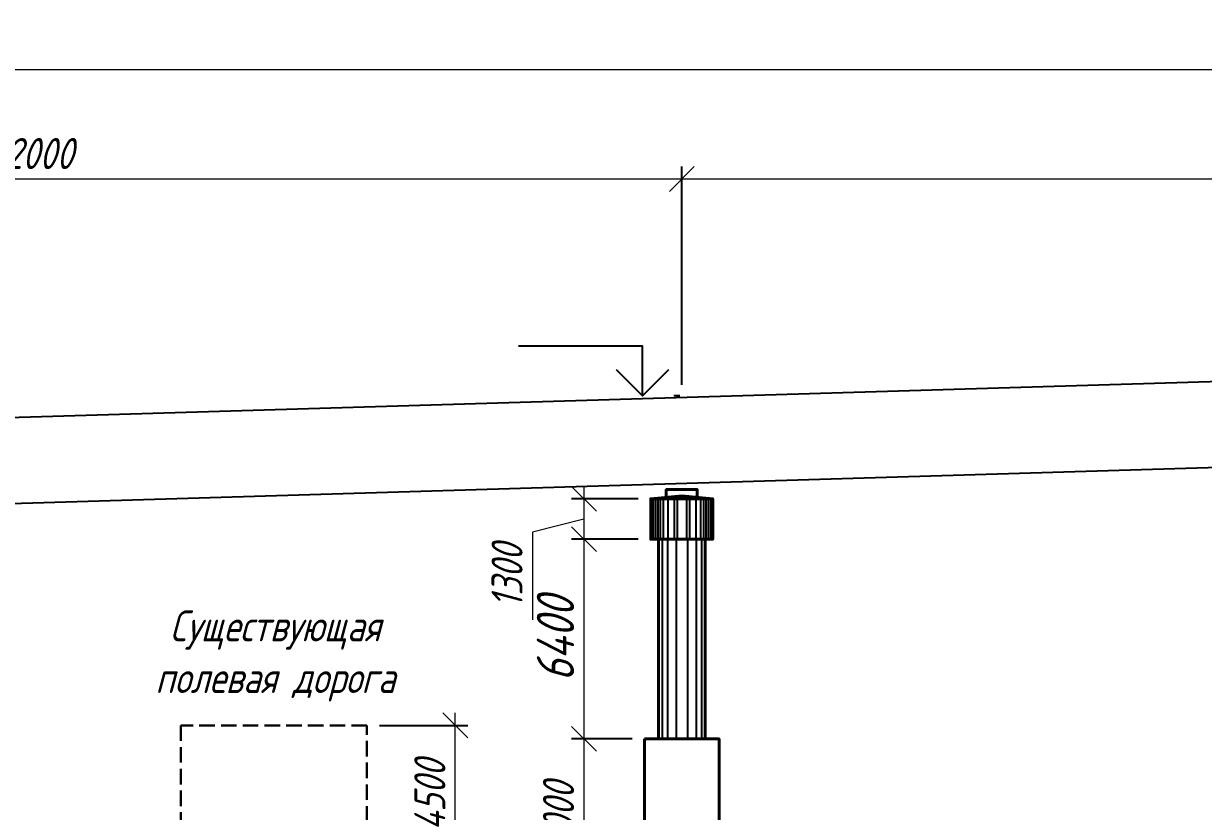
# Model space of a CAD drawing. Header units: millimetres. Extents: x 1864 to 10174863, y -4887456 to 5366151.
# Drawn here: x 9822958 to 9860962, y 6080 to 31461 of the extents above; entities that cross this region are included whole.
import ezdxf
from ezdxf.enums import TextEntityAlignment as Align

# ---------------------------------------------------------------- set-up
doc = ezdxf.new("R2018")
doc.units = ezdxf.units.MM
doc.linetypes.add('DASHED', pattern=[7, 5, -2, 0])
for name, color, linetype, lineweight in [('1-Примечания', 4, 'Continuous', 25), ('1-Размеры', 1, 'Continuous', 25), ('1-Текст_3', 250, 'Continuous', 25), ('S-OPOR', 2, 'Continuous', 40), ('ИС_Разм', 3, 'Continuous', 18), ('ИС_Размер', 3, 'Continuous', 18), ('Тонкая', 3, 'Continuous', 15)]:
    doc.layers.add(name, color=color, linetype=linetype, lineweight=lineweight)
doc.layers.add('S-PATT', color=252, linetype='Continuous')
doc.layers.add('Красный профиль', color=1, linetype='Continuous')
doc.styles.add('0', font='isocpeur.ttf', dxfattribs={"width": 0.8, "oblique": 15})
doc.styles.add('ISOCPEUR', font='isocpeur.ttf', dxfattribs={"width": 0.8, "oblique": 15, "height": 2.5})
doc.styles.get("Standard").update_dxf_attribs({"font": 'arial.ttf'})
doc.dimstyles.new('М400нов', dxfattribs={"dimscale": 400, "dimtxt": 2.5, "dimasz": 2, "dimexe": 1, "dimexo": 1, "dimgap": 0.8, "dimtad": 1, "dimdec": 0, "dimzin": 0, "dimdsep": 46, "dimtxsty": '0', "dimblk": 'OBLIQUE', "dimcen": 0.09, "dimdle": 1, "dimclrd": 256, "dimclre": 256, "dimclrt": 256, "dimadec": 4, "dimazin": 0, "dimtfac": 1, "dimtdec": 0, "dimtmove": 1, "dimatfit": 2, "dimfxl": 1, "dimtolj": 1, "dimtzin": 0, "dimlwd": -1, "dimarcsym": 0})

# ---------------------------------------------------------------- blocks, each defined once
blk = doc.blocks.new('*U441')
at = {"layer": '1-Примечания', "linetype": 'Continuous'}
blk.add_line((0, 0), (0.5, 0), dxfattribs=at)
for points in [[(3, 0), (3, 4), (13, 4)], [(5.121, 2.121), (3, 0), (0.879, 2.121)]]:
    blk.add_lwpolyline(points, dxfattribs=at)
at = {"layer": '1-Текст_3', "lineweight": 30, "oblique": 15, "width": 0.8, "flags": 104}
blk.add_attdef('ВЫСОТА', text='', height=3, dxfattribs=at).set_placement((8.127, 6.167), align=Align.MIDDLE_CENTER)
blk.add_attdef('ПРИМЕЧАНИЕ', text='', height=3, dxfattribs=at).set_placement((8, 3.25), align=Align.TOP_CENTER)
blk = doc.blocks.new('_OBLIQUE')
at = {"color": 0, "linetype": 'ByBlock', "lineweight": -2}
blk.add_line((0.5, 0.5), (-0.5, -0.5), dxfattribs=at)
blk = doc.blocks.new('*D843')
at = {"layer": 'Defpoints', "color": 0, "linetype": 'Continuous', "transparency": 16777216}
for p in [(9844160, 26455), (9844160, 19421), (9802160, 18161)]:
    blk.add_point(p, dxfattribs=at)
at = {"layer": 'ИС_Размер', "lineweight": -2, "transparency": 16777216}
for p, q in [((9802160, 18561), (9802160, 26855)), ((9844160, 19821), (9844160, 26855))]:
    blk.add_line(p, q, dxfattribs=at)
at = {"layer": 'ИС_Размер', "transparency": 16777216}
blk.add_line((9801760, 26455), (9844560, 26455), dxfattribs=at)
at = {"layer": 'ИС_Размер', "linetype": 'Continuous', "transparency": 16777216, "xscale": 800, "yscale": 800, "zscale": 800, "rotation": 180}
blk.add_blockref('_OBLIQUE', (9802160, 26455), dxfattribs=at)
at = {"layer": 'ИС_Размер', "linetype": 'Continuous', "transparency": 16777216, "xscale": 800, "yscale": 800, "zscale": 800}
blk.add_blockref('_OBLIQUE', (9844160, 26455), dxfattribs=at)
at = {"layer": 'ИС_Размер', "linetype": 'Continuous', "transparency": 16777216, "insert": (9823160, 27275), "char_height": 1000, "attachment_point": 5, "style": '0'}
blk.add_mtext('\\A1;42000', dxfattribs=at)
blk = doc.blocks.new('*D842')
at = {"layer": 'Defpoints', "color": 0, "linetype": 'Continuous', "transparency": 16777216}
for p in [(9907160, 26455), (9907160, 21311), (9844160, 19421)]:
    blk.add_point(p, dxfattribs=at)
at = {"layer": 'ИС_Размер', "lineweight": -2, "transparency": 16777216}
for p, q in [((9844160, 19821), (9844160, 26855)), ((9907160, 21711), (9907160, 26855))]:
    blk.add_line(p, q, dxfattribs=at)
at = {"layer": 'ИС_Размер', "transparency": 16777216}
blk.add_line((9843760, 26455), (9907560, 26455), dxfattribs=at)
at = {"layer": 'ИС_Размер', "linetype": 'Continuous', "transparency": 16777216, "xscale": 800, "yscale": 800, "zscale": 800, "rotation": 180}
blk.add_blockref('_OBLIQUE', (9844160, 26455), dxfattribs=at)
at = {"layer": 'ИС_Размер', "linetype": 'Continuous', "transparency": 16777216, "xscale": 800, "yscale": 800, "zscale": 800}
blk.add_blockref('_OBLIQUE', (9907160, 26455), dxfattribs=at)
at = {"layer": 'ИС_Размер', "linetype": 'Continuous', "transparency": 16777216, "insert": (9875660, 27275), "char_height": 1000, "attachment_point": 5, "style": '0'}
blk.add_mtext('\\A1;63000', dxfattribs=at)
blk = doc.blocks.new('*D886')
at = {"layer": 'Defpoints', "color": 0, "linetype": 'Continuous', "transparency": 16777216}
for p in [(9955109, 29985), (9955109, 22370), (9796214, 18062)]:
    blk.add_point(p, dxfattribs=at)
at = {"layer": 'ИС_Размер', "lineweight": -2, "transparency": 16777216}
for p, q in [((9796214, 18462), (9796214, 30385)), ((9955109, 22770), (9955109, 30385))]:
    blk.add_line(p, q, dxfattribs=at)
at = {"layer": 'ИС_Размер', "transparency": 16777216}
blk.add_line((9795814, 29985), (9955509, 29985), dxfattribs=at)
at = {"layer": 'ИС_Размер', "linetype": 'Continuous', "transparency": 16777216, "xscale": 800, "yscale": 800, "zscale": 800, "rotation": 180}
blk.add_blockref('_OBLIQUE', (9796214, 29985), dxfattribs=at)
at = {"layer": 'ИС_Размер', "linetype": 'Continuous', "transparency": 16777216, "xscale": 800, "yscale": 800, "zscale": 800}
blk.add_blockref('_OBLIQUE', (9955109, 29985), dxfattribs=at)
at = {"layer": 'ИС_Размер', "linetype": 'Continuous', "transparency": 16777216, "insert": (9875662, 30805), "char_height": 1000, "attachment_point": 5, "style": '0'}
blk.add_mtext('\\A1;158890', dxfattribs=at)
blk = doc.blocks.new('*D892')
at = {"layer": 'Defpoints', "color": 0, "linetype": 'Continuous', "transparency": 16777216}
for p in [(9834018, 8851), (9836864, 8851), (9834018, 4351)]:
    blk.add_point(p, dxfattribs=at)
at = {"layer": 'ИС_Размер', "transparency": 16777216}
blk.add_line((9836864, 3951), (9836864, 9251), dxfattribs=at)
at = {"layer": 'ИС_Размер', "lineweight": -2, "transparency": 16777216}
for p, q in [((9834418, 8851), (9837264, 8851)), ((9834418, 4351), (9837264, 4351))]:
    blk.add_line(p, q, dxfattribs=at)
at = {"layer": 'ИС_Размер', "linetype": 'Continuous', "transparency": 16777216, "xscale": 800, "yscale": 800, "zscale": 800}
for p, rotation in [((9836864, 8851), 90), ((9836864, 4351), 270)]:
    blk.add_blockref('_OBLIQUE', p, dxfattribs=dict(at, rotation=rotation))
at = {"layer": 'ИС_Размер', "linetype": 'Continuous', "transparency": 16777216, "insert": (9836044, 6601), "char_height": 1000, "attachment_point": 5, "rotation": 90, "style": '0'}
blk.add_mtext('\\A1;4500', dxfattribs=at)
blk = doc.blocks.new('*D1003')
at = {"layer": 'Defpoints', "color": 0, "linetype": 'Continuous', "transparency": 16777216}
for p in [(9843160, 14850), (9841009, 8417), (9842960, 8417)]:
    blk.add_point(p, dxfattribs=at)
at = {"layer": 'ИС_Размер', "transparency": 16777216}
blk.add_line((9841009, 15250), (9841009, 8017), dxfattribs=at)
at = {"layer": 'ИС_Размер', "lineweight": -2, "transparency": 16777216}
for p, q in [((9842760, 14850), (9840609, 14850)), ((9842560, 8417), (9840609, 8417))]:
    blk.add_line(p, q, dxfattribs=at)
at = {"layer": 'ИС_Размер', "linetype": 'Continuous', "transparency": 16777216, "xscale": 800, "yscale": 800, "zscale": 800}
for p, rotation in [((9841009, 14850), 90), ((9841009, 8417), 270)]:
    blk.add_blockref('_OBLIQUE', p, dxfattribs=dict(at, rotation=rotation))
at = {"layer": 'ИС_Размер', "linetype": 'Continuous', "transparency": 16777216, "insert": (9840089, 11633), "char_height": 1000, "attachment_point": 5, "rotation": 90, "style": '0'}
blk.add_mtext('\\A1;{\\H1.2x;6400}', dxfattribs=at)
blk = doc.blocks.new('*D1001')
at = {"layer": 'Defpoints', "color": 0, "linetype": 'Continuous', "transparency": 16777216}
for p in [(9842960, 8417), (9841009, 3417), (9842460, 3417)]:
    blk.add_point(p, dxfattribs=at)
at = {"layer": 'ИС_Размер', "transparency": 16777216}
blk.add_line((9841009, 8817), (9841009, 3017), dxfattribs=at)
at = {"layer": 'ИС_Размер', "lineweight": -2, "transparency": 16777216}
for p, q in [((9842560, 8417), (9840609, 8417)), ((9842060, 3417), (9840609, 3417))]:
    blk.add_line(p, q, dxfattribs=at)
at = {"layer": 'ИС_Размер', "linetype": 'Continuous', "transparency": 16777216, "xscale": 800, "yscale": 800, "zscale": 800}
for p, rotation in [((9841009, 8417), 90), ((9841009, 3417), 270)]:
    blk.add_blockref('_OBLIQUE', p, dxfattribs=dict(at, rotation=rotation))
at = {"layer": 'ИС_Размер', "linetype": 'Continuous', "transparency": 16777216, "insert": (9840189, 5917), "char_height": 1000, "attachment_point": 5, "rotation": 90, "style": '0'}
blk.add_mtext('\\A1;5000', dxfattribs=at)
blk = doc.blocks.new('*D1002')
at = {"layer": 'Defpoints', "color": 0, "linetype": 'Continuous', "transparency": 16777216}
for p in [(9843160, 16150), (9841009, 14850), (9843160, 14850)]:
    blk.add_point(p, dxfattribs=at)
at = {"layer": 'ИС_Размер', "transparency": 16777216}
for p, q in [((9841009, 16550), (9841009, 14450)), ((9841009, 15500), (9839351, 15080)), ((9839351, 15080), (9839351, 12252))]:
    blk.add_line(p, q, dxfattribs=at)
at = {"layer": 'ИС_Размер', "lineweight": -2, "transparency": 16777216}
for p, q in [((9842760, 16150), (9840609, 16150)), ((9842760, 14850), (9840609, 14850))]:
    blk.add_line(p, q, dxfattribs=at)
at = {"layer": 'ИС_Размер', "linetype": 'Continuous', "transparency": 16777216, "xscale": 800, "yscale": 800, "zscale": 800}
for p, rotation in [((9841009, 16150), 90), ((9841009, 14850), 270)]:
    blk.add_blockref('_OBLIQUE', p, dxfattribs=dict(at, rotation=rotation))
at = {"layer": 'ИС_Размер', "linetype": 'Continuous', "transparency": 16777216, "insert": (9838531, 13666), "char_height": 1000, "attachment_point": 5, "rotation": 90, "style": '0'}
blk.add_mtext('\\A1;1300', dxfattribs=at)

msp = doc.modelspace()

# ---------------------------------------------------------------- linework, layer by layer
at = {"layer": 'S-OPOR'}
for p, q in [((9843159.6, 16150.3), (9845159.6, 16150.3)), ((9843409.6, 14850.3), (9843409.6, 8416.6)), ((9844909.6, 14850.3), (9844909.6, 8416.6))]:
    msp.add_line(p, q, dxfattribs=at)
msp.add_lwpolyline([(9844659.6, 16200.4), (9844659.6, 16450.3), (9843659.6, 16450.3), (9843659.6, 16200.2)], dxfattribs=at)
for points in [[(9844159.6, 16250.3), (9845159.6, 16150.3), (9845159.6, 14850.3), (9843159.6, 14850.3), (9843159.6, 16150.3)], [(9842959.9, 8416.6), (9845359.9, 8416.6), (9845359.4, 3416.6), (9842959.4, 3416.6)]]:
    msp.add_lwpolyline(points, close=True, dxfattribs=at)
at = {"layer": 'S-PATT'}
for p, q in [((9843234.6, 16150.3), (9843234.6, 14850.3)), ((9843309.6, 16150.3), (9843309.6, 14850.3)), ((9843384.6, 16150.3), (9843384.6, 14850.3)), ((9843459.6, 16150.3), (9843459.6, 14850.3)), ((9843559.6, 16150.3), (9843559.6, 14850.3)), ((9844159.6, 16250.3), (9843709.6, 16150.3)), ((9843709.6, 16150.3), (9843709.6, 14850.3)), ((9843909.6, 16150.3), (9844159.6, 16250.3)), ((9843909.6, 16150.3), (9843909.6, 14850.3)), ((9844009.6, 16150.3), (9844009.6, 14850.3)), ((9844159.6, 16250.3), (9844159.6, 16150.3)), ((9844159.6, 16250.3), (9844409.6, 16150.3)), ((9844159.6, 16250.3), (9844609.6, 16150.3)), ((9844309.6, 16150.3), (9844309.6, 14850.3)), ((9844409.6, 16150.3), (9844409.6, 14850.3)), ((9844609.6, 16150.3), (9844609.6, 14850.3)), ((9844759.6, 16150.3), (9844759.6, 14850.3)), ((9844859.6, 16150.3), (9844859.6, 14850.3)), ((9844934.6, 16150.3), (9844934.6, 14850.3)), ((9845009.6, 16150.3), (9845009.6, 14850.3)), ((9845084.6, 16150.3), (9845084.6, 14850.3)), ((9843528.7, 14850.3), (9843528.7, 8416.6)), ((9843697, 14850.3), (9843697, 8416.6)), ((9843977.6, 14850.3), (9843977.6, 8416.6)), ((9844341.7, 14850.3), (9844341.7, 8416.6)), ((9844622.3, 14850.3), (9844622.3, 8416.6)), ((9844790.6, 14850.3), (9844790.6, 8416.6))]:
    msp.add_line(p, q, dxfattribs=at)
at = {"layer": 'Красный профиль', "linetype": 'Continuous', "flags": 128}
for points in [[(9784451, 17630.1), (9940046.2, 22297.9)], [(9802162.9, 15391.4), (9940046.2, 19527.9)]]:
    msp.add_lwpolyline(points, dxfattribs=at)
at = {"layer": 'Тонкая', "color": 7, "linetype": 'DASHED', "lineweight": 30, "ltscale": 100}
msp.add_lwpolyline([(9828018.1, 4351.1), (9834018.1, 4351.1), (9834018.1, 8851.1), (9828018.1, 8851.1), (9828018.1, 4351.1)], dxfattribs=at)

# ---------------------------------------------------------------- block references
at = {"layer": '1-Размеры', "transparency": 33554687}
ref = msp.add_blockref('*U441', (9844098.4, 19467.7), dxfattribs=dict(at, xscale=-399.9999999999999, yscale=399.9999999999999, zscale=399.9999999999999, rotation=359.999718071565))
lines = msp.add_mtext('\\W0.8000;19.47', dxfattribs={"layer": '1-Текст_3', "insert": (9840847.7, 21934.7), "char_height": 2.5, "attachment_point": 1, "rotation": 359.99972, "bg_fill": 3, "box_fill_scale": 1, "bg_fill_color": 256, "bg_fill_transparency": 0})
ref.add_attrib('ВЫСОТА', '', (9840847.7, 21934.7)).embed_mtext(lines)
lines = msp.add_mtext('\\W0.8000;', dxfattribs={"layer": '1-Текст_3', "insert": (9840898.4, 20767.7), "char_height": 2.5, "attachment_point": 1, "rotation": 359.99972, "bg_fill": 3, "box_fill_scale": 1, "bg_fill_color": 256, "bg_fill_transparency": 0})
ref.add_attrib('ПРИМЕЧАНИЕ', '', (9840898.4, 20767.7)).embed_mtext(lines)

# ---------------------------------------------------------------- texts
at = {"layer": 'ИС_Разм', "insert": (9831063.8, 11089.4), "char_height": 2000, "width": 9944.973, "attachment_point": 5, "style": 'ISOCPEUR'}
msp.add_mtext('{\\H0.5x;Существующая полевая дорога}', dxfattribs=at)

# ---------------------------------------------------------------- dimensions: what is measured, and where the dimension line sits
at = {"layer": 'ИС_Размер', "linetype": 'Continuous'}
for base, p1, p2, picture, middle in [((9955109.2, 29984.8), (9796214.4, 18062.2), (9955109.2, 22370.5), '*D886', (9875661.8, 30804.8)), ((9844159.6, 26454.6), (9802159.6, 18161.3), (9844159.6, 19421.3), '*D843', (9823159.6, 27274.6)), ((9907159.6, 26454.6), (9844159.6, 19421.3), (9907159.6, 21311.3), '*D842', (9875659.6, 27274.6))]:
    dim = msp.add_linear_dim(base=base, p1=p1, p2=p2, dimstyle='М400нов', override={"dimrnd": 10}, dxfattribs=at)
    dim.commit()
    dim.dimension.update_dxf_attribs({"geometry": picture, "text_midpoint": middle})
dim = msp.add_linear_dim(base=(9841009.5, 14850.3), p1=(9843159.6, 16150.3), p2=(9843159.6, 14850.3), angle=90, dimstyle='М400нов', dxfattribs=at)
dim.commit()
dim.dimension.update_dxf_attribs({"geometry": '*D1002', "text_midpoint": (9839351, 14759.7), "dimtype": 160})
dim = msp.add_linear_dim(base=(9841009.5, 8416.5), p1=(9843159.6, 14850.3), p2=(9842959.9, 8416.5), angle=90, text='{\\H1.2x;<>}', dimstyle='М400нов', override={"dimrnd": 100}, dxfattribs=at)
dim.commit()
dim.dimension.update_dxf_attribs({"geometry": '*D1003', "text_midpoint": (9840089.5, 11633.4)})
for base, p1, p2, picture, middle in [((9836863.9, 8851.1), (9834018.1, 4351.1), (9834018.1, 8851.1), '*D892', (9836043.9, 6601.1)), ((9841009.4, 3416.6), (9842959.9, 8416.5), (9842460.5, 3416.6), '*D1001', (9840189.4, 5916.6))]:
    dim = msp.add_linear_dim(base=base, p1=p1, p2=p2, angle=90, dimstyle='М400нов', dxfattribs=at)
    dim.commit()
    dim.dimension.update_dxf_attribs({"geometry": picture, "text_midpoint": middle})

doc.saveas('drawing.dxf')
